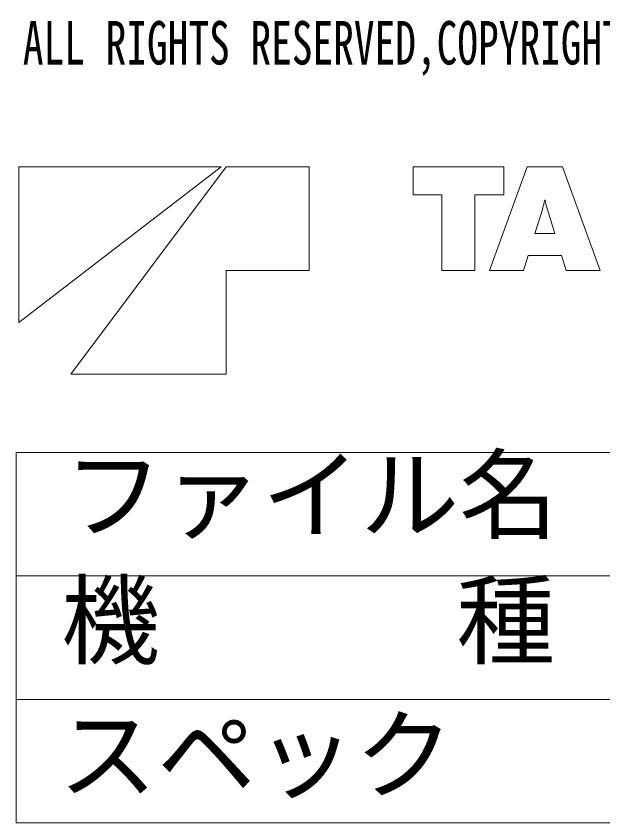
# Model space of a CAD drawing. Units: millimetres, scale not verified. Extents: x -25692 to 24490, y -16109 to 16085.
# Drawn here: x 9490 to 14242, y -16109 to -9576 of the extents above; entities that cross this region are included whole.
import ezdxf
from ezdxf.enums import TextEntityAlignment as Align

# ---------------------------------------------------------------- set-up
doc = ezdxf.new("R2010")
doc.units = ezdxf.units.MM
doc.header["$LTSCALE"] = 40
doc.layers.add('0-0_0', color=7, linetype='Continuous', lineweight=18)
doc.layers.add('0-2_点', color=7, linetype='Continuous')
doc.styles.add('ＭＳ ゴシック', font='')
doc.styles.get('ＭＳ ゴシック').set_extended_font_data('MS Gothic')

msp = doc.modelspace()

# ---------------------------------------------------------------- linework, layer by layer
at = {"layer": '0-0_0'}
for p, q in [((9511.92, -10795.93), (11149.92, -10795.93)), ((9931.92, -12475.93), (11191.92, -10795.93)), ((11191.92, -10795.93), (11863.92, -10795.93)), ((11863.92, -10795.93), (11863.92, -11635.93)), ((12703.92, -10795.93), (13438.32, -10795.93)), ((13438.32, -10795.93), (13438.32, -11023.93)), ((13628.4, -10795.93), (13915.44, -10795.93)), ((13915.44, -10795.93), (14219.4, -11635.93)), ((13204.2, -11023.93), (13204.2, -11635.93)), ((13204.2, -11023.93), (13438.32, -11023.93)), ((13769.04, -11066.05), (13774.92, -11066.05)), ((13754.04, -11132.65), (13691.16, -11336.29)), ((13789.8, -11132.65), (13852.44, -11336.29)), ((13691.16, -11336.29), (13852.44, -11336.29)), ((13636.56, -11513.53), (13598.76, -11635.93)), ((13636.56, -11513.53), (13907.28, -11513.53)), ((11191.92, -11635.93), (11191.92, -12475.93)), ((11191.92, -11635.93), (11863.92, -11635.93)), ((9931.92, -12475.93), (11191.92, -12475.93)), ((9489.57, -13108.6), (24489.57, -13108.6)), ((9489.57, -13108.6), (9489.57, -16108.6)), ((9489.57, -14108.6), (24489.57, -14108.6)), ((9489.57, -15108.6), (24489.57, -15108.6)), ((9489.57, -16108.6), (24489.57, -16108.6))]:
    msp.add_line(p, q, dxfattribs=at)
for points in [[(9511.92, -10795.93), (9511.92, -12055.93), (11149.92, -10795.93)], [(12703.92, -10795.93), (12703.92, -11023.93), (12938.28, -11023.93)], [(13628.4, -10795.93), (13324.44, -11635.93), (13598.76, -11635.93)], [(12938.28, -11023.93), (12938.28, -11635.93), (13204.2, -11635.93)], [(13907.28, -11513.53), (13944.84, -11635.93), (14219.4, -11635.93)]]:
    msp.add_lwpolyline(points, dxfattribs=at)
for centre, radius, start, end in [((13332.84, -11002.81), 440.69, 342.867, 351.73902), ((14210.88, -11002.81), 440.68, 188.261, 197.133)]:
    msp.add_arc(centre, radius, start, end, dxfattribs=at)

# ---------------------------------------------------------------- texts
at = {"layer": '0-0_0', "style": 'ＭＳ ゴシック'}
for s, p in [('ファイル名', (9877.86, -13921.05)), ('機\u3000\u3000\u3000種', (9854.72, -14938.7)), ('スペック', (9831.58, -16025.75))]:
    msp.add_text(s, height=586.5, dxfattribs=at).set_placement(p, align=Align.BOTTOM_LEFT)
at = {"layer": '0-2_点', "style": 'ＭＳ ゴシック', "width": 0.7}
msp.add_text('ALL RIGHTS RESERVED,COPYRIGHT(C) TADANOSYSTEMS INC.', height=351.9, dxfattribs=at).set_placement((9543.77, -10073.52), align=Align.BOTTOM_LEFT)

doc.saveas('drawing.dxf')
